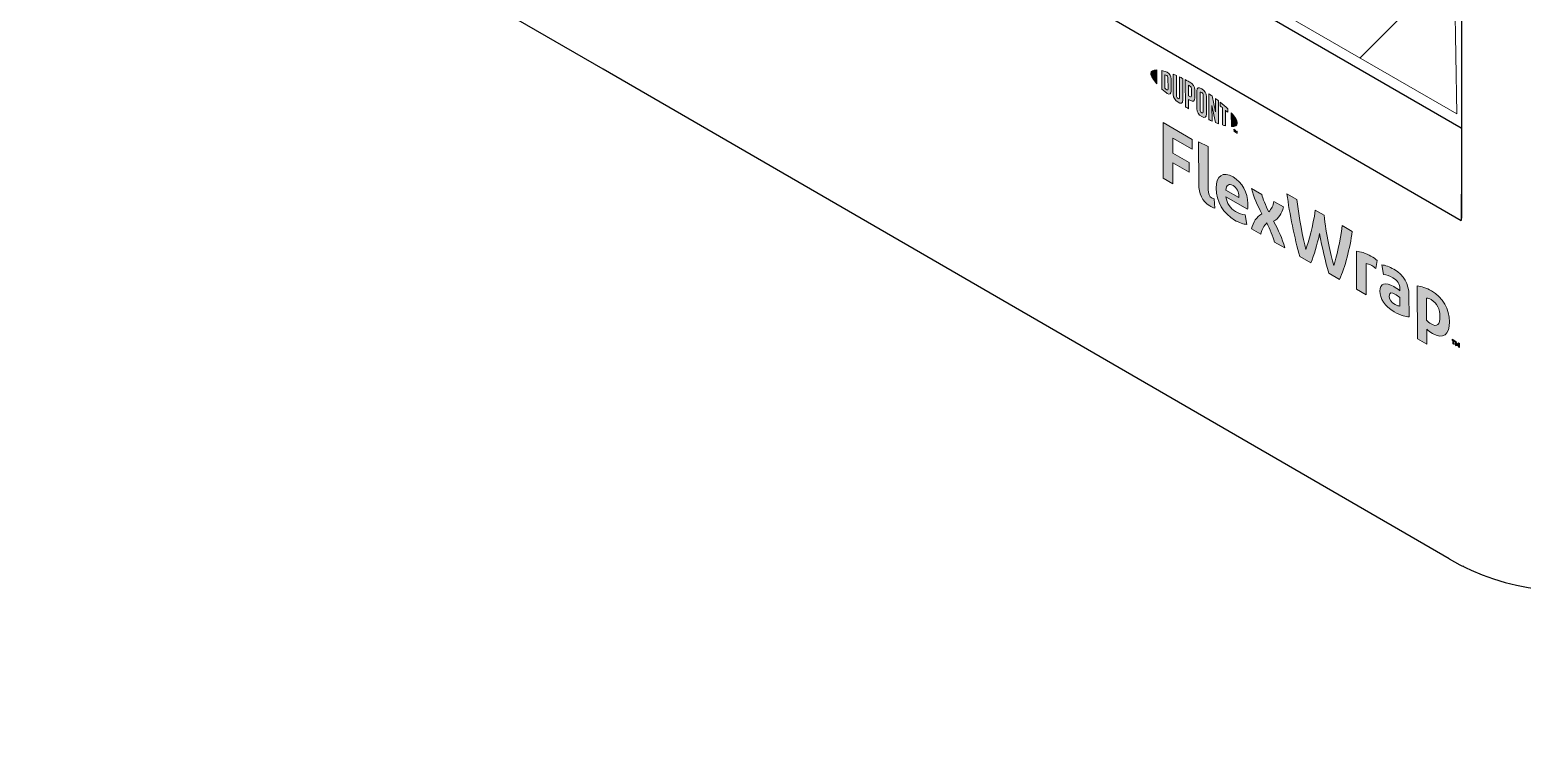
# Model space of a CAD drawing. Extents: x -1328 to 5679, y -4611 to 1603.
# Drawn here: x -146.6 to -35.1, y -2728.1 to -2675.6 of the extents above; entities that cross this region are included whole.
import ezdxf

# ---------------------------------------------------------------- set-up
doc = ezdxf.new("R2010")
doc.units = 0
doc.header["$MEASUREMENT"] = 0
for name, color, linetype, lineweight in [('G-ANNO-TTLB', 7, 'Continuous', 0), ('Layer 12', 7, 'Continuous', 0), ('TYVEK', 7, 'Continuous', 0)]:
    doc.layers.add(name, color=color, linetype=linetype, lineweight=lineweight)

# ---------------------------------------------------------------- blocks, each defined once
blk = doc.blocks.new('Block_133')
at = {"layer": 'TYVEK', "true_color": 0x003b71, "transparency": 33554687}
h = blk.add_hatch(color=156, dxfattribs=at)
h.dxf.hatch_style = 2
edge = h.paths.add_edge_path()
edge.add_spline(control_points=[(-61.94, -2686.64), (-61.94, -2686.64), (-61.95, -2682.5), (-61.95, -2682.5), (-61.95, -2682.5), (-59.77, -2683.76), (-59.77, -2683.76), (-59.77, -2683.76), (-59.77, -2684.48), (-59.77, -2684.48), (-59.77, -2684.48), (-61.22, -2683.65), (-61.22, -2683.65), (-61.22, -2683.65), (-61.21, -2684.77), (-61.21, -2684.77), (-61.21, -2684.77), (-59.99, -2685.47), (-59.99, -2685.47), (-59.99, -2685.47), (-59.99, -2686.19), (-59.99, -2686.19), (-59.99, -2686.19), (-61.21, -2685.49), (-61.21, -2685.49), (-61.21, -2685.49), (-61.21, -2687.06), (-61.21, -2687.06), (-61.21, -2687.06), (-61.94, -2686.64), (-61.94, -2686.64)], knot_values=[0, 0, 0, 0, 1, 1, 1, 2, 2, 2, 3, 3, 3, 4, 4, 4, 5, 5, 5, 6, 6, 6, 7, 7, 7, 8, 8, 8, 9, 9, 9, 10, 10, 10, 10], degree=3, periodic=0)
h = blk.add_hatch(color=156, dxfattribs=at)
h.dxf.hatch_style = 2
edge = h.paths.add_edge_path()
edge.add_spline(control_points=[(-58.57, -2687.49), (-58.57, -2687.81), (-58.5, -2688.02), (-58.29, -2688.14), (-58.24, -2688.17), (-58.19, -2688.19), (-58.14, -2688.2), (-58.14, -2688.2), (-58.09, -2688.88), (-58.09, -2688.88), (-58.19, -2688.85), (-58.35, -2688.78), (-58.45, -2688.72), (-59.04, -2688.38), (-59.28, -2687.8), (-59.28, -2687.09), (-59.28, -2687.09), (-59.29, -2683.93), (-59.29, -2683.93), (-59.29, -2683.93), (-58.58, -2684.29), (-58.58, -2684.29), (-58.58, -2684.29), (-58.57, -2687.49), (-58.57, -2687.49)], knot_values=[0, 0, 0, 0, 1, 1, 1, 2, 2, 2, 3, 3, 3, 4, 4, 4, 5, 5, 5, 6, 6, 6, 7, 7, 7, 8, 8, 8, 8], degree=3, periodic=0)
h = blk.add_hatch(color=156, dxfattribs=at)
h.dxf.hatch_style = 2
edge = h.paths.add_edge_path()
edge.add_spline(control_points=[(-57.26, -2687.54), (-57.26, -2687.54), (-56.28, -2688.1), (-56.28, -2688.1), (-56.28, -2688.1), (-56.28, -2688.03), (-56.28, -2688.03), (-56.28, -2687.69), (-56.44, -2687.36), (-56.72, -2687.2), (-57.02, -2687.03), (-57.21, -2687.16), (-57.26, -2687.54)], knot_values=[0, 0, 0, 0, 1, 1, 1, 2, 2, 2, 3, 3, 3, 4, 4, 4, 4], degree=3, periodic=0)
edge = h.paths.add_edge_path()
edge.add_spline(control_points=[(-55.7, -2690.1), (-55.93, -2690.09), (-56.26, -2689.98), (-56.6, -2689.78), (-57.42, -2689.31), (-57.99, -2688.38), (-57.99, -2687.4), (-57.99, -2686.46), (-57.48, -2686.12), (-56.72, -2686.55), (-56.05, -2686.94), (-55.61, -2687.74), (-55.61, -2688.53), (-55.61, -2688.71), (-55.62, -2688.86), (-55.63, -2688.97), (-55.63, -2688.97), (-57.25, -2688.04), (-57.25, -2688.04), (-57.18, -2688.55), (-56.94, -2688.9), (-56.53, -2689.14), (-56.28, -2689.28), (-56.03, -2689.36), (-55.81, -2689.38), (-55.81, -2689.38), (-55.7, -2690.1), (-55.7, -2690.1)], knot_values=[0, 0, 0, 0, 1, 1, 1, 2, 2, 2, 3, 3, 3, 4, 4, 4, 5, 5, 5, 6, 6, 6, 7, 7, 7, 8, 8, 8, 9, 9, 9, 9], degree=3, periodic=0)
h = blk.add_hatch(color=156, dxfattribs=at)
h.dxf.hatch_style = 2
edge = h.paths.add_edge_path()
edge.add_spline(control_points=[(-54.56, -2689.3), (-54.9, -2688.66), (-55.18, -2688.1), (-55.34, -2687.42), (-55.34, -2687.42), (-54.57, -2687.86), (-54.57, -2687.86), (-54.51, -2688.16), (-54.28, -2688.69), (-54.05, -2689.16), (-53.86, -2688.94), (-53.7, -2688.69), (-53.67, -2688.38), (-53.67, -2688.38), (-52.95, -2688.79), (-52.95, -2688.79), (-53.08, -2689.33), (-53.3, -2689.63), (-53.69, -2689.87), (-53.32, -2690.56), (-53.06, -2691.11), (-52.85, -2691.86), (-52.85, -2691.86), (-53.62, -2691.42), (-53.62, -2691.42), (-53.73, -2691.03), (-53.98, -2690.44), (-54.2, -2689.99), (-54.39, -2690.2), (-54.58, -2690.45), (-54.65, -2690.83), (-54.65, -2690.83), (-55.34, -2690.44), (-55.34, -2690.44), (-55.21, -2689.9), (-54.97, -2689.56), (-54.56, -2689.3)], knot_values=[0, 0, 0, 0, 1, 1, 1, 2, 2, 2, 3, 3, 3, 4, 4, 4, 5, 5, 5, 6, 6, 6, 7, 7, 7, 8, 8, 8, 9, 9, 9, 10, 10, 10, 11, 11, 11, 12, 12, 12, 12], degree=3, periodic=0)
h = blk.add_hatch(color=156, dxfattribs=at)
h.dxf.hatch_style = 2
edge = h.paths.add_edge_path()
edge.add_spline(control_points=[(-48.56, -2690.19), (-48.56, -2690.19), (-47.81, -2690.62), (-47.81, -2690.62), (-48, -2691.89), (-48.34, -2693.32), (-48.77, -2694.21), (-48.77, -2694.21), (-49.57, -2693.74), (-49.57, -2693.74), (-49.83, -2692.86), (-50.06, -2691.86), (-50.25, -2690.78), (-50.44, -2691.64), (-50.66, -2692.38), (-50.91, -2692.98), (-50.91, -2692.98), (-51.72, -2692.51), (-51.72, -2692.51), (-52.13, -2691.14), (-52.5, -2689.31), (-52.69, -2687.82), (-52.69, -2687.82), (-51.95, -2688.25), (-51.95, -2688.25), (-51.79, -2689.59), (-51.5, -2691.15), (-51.28, -2691.97), (-51.07, -2691.4), (-50.73, -2690.24), (-50.58, -2689.03), (-50.58, -2689.03), (-49.92, -2689.41), (-49.92, -2689.41), (-49.77, -2690.79), (-49.43, -2692.34), (-49.2, -2693.16), (-49, -2692.59), (-48.71, -2691.35), (-48.56, -2690.19)], knot_values=[0, 0, 0, 0, 1, 1, 1, 2, 2, 2, 3, 3, 3, 4, 4, 4, 5, 5, 5, 6, 6, 6, 7, 7, 7, 8, 8, 8, 9, 9, 9, 10, 10, 10, 11, 11, 11, 12, 12, 12, 13, 13, 13, 13], degree=3, periodic=0)
h = blk.add_hatch(color=156, dxfattribs=at)
h.dxf.hatch_style = 2
edge = h.paths.add_edge_path()
edge.add_spline(control_points=[(-46.42, -2692.47), (-46.23, -2692.57), (-46.06, -2692.7), (-45.95, -2692.79), (-45.95, -2692.79), (-46.06, -2693.4), (-46.06, -2693.4), (-46.14, -2693.31), (-46.25, -2693.24), (-46.36, -2693.17), (-46.55, -2693.07), (-46.68, -2693.03), (-46.78, -2693.03), (-46.78, -2693.03), (-46.78, -2695.35), (-46.78, -2695.35), (-46.78, -2695.35), (-47.49, -2694.94), (-47.49, -2694.94), (-47.49, -2694.94), (-47.49, -2692.11), (-47.49, -2692.11), (-47.22, -2692.11), (-46.79, -2692.26), (-46.42, -2692.47)], knot_values=[0, 0, 0, 0, 1, 1, 1, 2, 2, 2, 3, 3, 3, 4, 4, 4, 5, 5, 5, 6, 6, 6, 7, 7, 7, 8, 8, 8, 8], degree=3, periodic=0)
h = blk.add_hatch(color=156, dxfattribs=at)
h.dxf.hatch_style = 2
edge = h.paths.add_edge_path()
edge.add_spline(control_points=[(-44.26, -2696.2), (-44.26, -2696.2), (-44.26, -2695.57), (-44.26, -2695.57), (-44.38, -2695.47), (-44.5, -2695.38), (-44.63, -2695.31), (-44.86, -2695.17), (-45.05, -2695.17), (-45.05, -2695.45), (-45.05, -2695.7), (-44.89, -2695.92), (-44.62, -2696.08), (-44.47, -2696.16), (-44.34, -2696.2), (-44.26, -2696.2)], knot_values=[0, 0, 0, 0, 1, 1, 1, 2, 2, 2, 3, 3, 3, 4, 4, 4, 5, 5, 5, 5], degree=3, periodic=0)
edge = h.paths.add_edge_path()
edge.add_spline(control_points=[(-44.69, -2696.62), (-45.39, -2696.22), (-45.75, -2695.62), (-45.75, -2695.08), (-45.75, -2694.5), (-45.34, -2694.39), (-44.72, -2694.74), (-44.58, -2694.82), (-44.39, -2694.95), (-44.26, -2695.05), (-44.26, -2695.05), (-44.26, -2694.91), (-44.26, -2694.91), (-44.26, -2694.55), (-44.44, -2694.27), (-44.79, -2694.08), (-45.01, -2693.95), (-45.26, -2693.85), (-45.47, -2693.83), (-45.47, -2693.83), (-45.6, -2693.12), (-45.6, -2693.12), (-45.37, -2693.14), (-45.02, -2693.27), (-44.71, -2693.45), (-43.95, -2693.88), (-43.58, -2694.56), (-43.58, -2695.36), (-43.58, -2695.36), (-43.57, -2697), (-43.57, -2697), (-43.78, -2697), (-44.18, -2696.91), (-44.69, -2696.62)], knot_values=[0, 0, 0, 0, 1, 1, 1, 2, 2, 2, 3, 3, 3, 4, 4, 4, 5, 5, 5, 6, 6, 6, 7, 7, 7, 8, 8, 8, 9, 9, 9, 10, 10, 10, 11, 11, 11, 11], degree=3, periodic=0)
h = blk.add_hatch(color=156, dxfattribs=at)
h.dxf.hatch_style = 2
edge = h.paths.add_edge_path()
edge.add_spline(control_points=[(-41.93, -2697.53), (-41.47, -2697.79), (-41.27, -2697.59), (-41.27, -2696.98), (-41.27, -2696.45), (-41.46, -2695.98), (-41.93, -2695.72), (-42.06, -2695.64), (-42.15, -2695.62), (-42.26, -2695.6), (-42.26, -2695.6), (-42.26, -2697.26), (-42.26, -2697.26), (-42.16, -2697.36), (-42.08, -2697.45), (-41.93, -2697.53)], knot_values=[0, 0, 0, 0, 1, 1, 1, 2, 2, 2, 3, 3, 3, 4, 4, 4, 5, 5, 5, 5], degree=3, periodic=0)
edge = h.paths.add_edge_path()
edge.add_spline(control_points=[(-41.82, -2698.25), (-42, -2698.15), (-42.12, -2698.06), (-42.25, -2697.93), (-42.25, -2697.93), (-42.25, -2699.05), (-42.25, -2699.05), (-42.25, -2699.05), (-42.95, -2698.65), (-42.95, -2698.65), (-42.95, -2698.65), (-42.96, -2694.7), (-42.96, -2694.7), (-42.67, -2694.72), (-42.26, -2694.85), (-41.9, -2695.06), (-41.06, -2695.55), (-40.55, -2696.43), (-40.55, -2697.37), (-40.55, -2698.34), (-41.02, -2698.71), (-41.82, -2698.25)], knot_values=[0, 0, 0, 0, 1, 1, 1, 2, 2, 2, 3, 3, 3, 4, 4, 4, 5, 5, 5, 6, 6, 6, 7, 7, 7, 7], degree=3, periodic=0)
h = blk.add_hatch(color=156, dxfattribs=at)
h.dxf.hatch_style = 2
edge = h.paths.add_edge_path()
edge.add_spline(control_points=[(-40.04, -2698.86), (-40.01, -2698.95), (-39.99, -2699.01), (-39.96, -2699.08), (-39.93, -2699.05), (-39.91, -2699.01), (-39.88, -2698.95), (-39.88, -2698.95), (-39.81, -2698.99), (-39.81, -2698.99), (-39.81, -2698.99), (-39.81, -2699.3), (-39.81, -2699.3), (-39.81, -2699.3), (-39.87, -2699.26), (-39.87, -2699.26), (-39.87, -2699.26), (-39.87, -2699.12), (-39.87, -2699.12), (-39.87, -2699.12), (-39.87, -2699.07), (-39.87, -2699.07), (-39.89, -2699.11), (-39.91, -2699.14), (-39.94, -2699.17), (-39.94, -2699.17), (-39.98, -2699.14), (-39.98, -2699.14), (-40.01, -2699.09), (-40.03, -2699.03), (-40.05, -2698.97), (-40.05, -2698.97), (-40.05, -2699.02), (-40.05, -2699.02), (-40.05, -2699.02), (-40.05, -2699.16), (-40.05, -2699.16), (-40.05, -2699.16), (-40.11, -2699.12), (-40.11, -2699.12), (-40.11, -2699.12), (-40.11, -2698.82), (-40.11, -2698.82), (-40.11, -2698.82), (-40.04, -2698.86), (-40.04, -2698.86)], knot_values=[0, 0, 0, 0, 1, 1, 1, 2, 2, 2, 3, 3, 3, 4, 4, 4, 5, 5, 5, 6, 6, 6, 7, 7, 7, 8, 8, 8, 9, 9, 9, 10, 10, 10, 11, 11, 11, 12, 12, 12, 13, 13, 13, 14, 14, 14, 15, 15, 15, 15], degree=3, periodic=0)
edge = h.paths.add_edge_path()
edge.add_spline(control_points=[(-40.29, -2698.79), (-40.29, -2698.79), (-40.36, -2698.74), (-40.36, -2698.74), (-40.36, -2698.74), (-40.36, -2698.68), (-40.36, -2698.68), (-40.36, -2698.68), (-40.14, -2698.8), (-40.14, -2698.8), (-40.14, -2698.8), (-40.14, -2698.87), (-40.14, -2698.87), (-40.14, -2698.87), (-40.22, -2698.83), (-40.22, -2698.83), (-40.22, -2698.83), (-40.21, -2699.06), (-40.21, -2699.06), (-40.21, -2699.06), (-40.29, -2699.02), (-40.29, -2699.02), (-40.29, -2699.02), (-40.29, -2698.79), (-40.29, -2698.79)], knot_values=[0, 0, 0, 0, 1, 1, 1, 2, 2, 2, 3, 3, 3, 4, 4, 4, 5, 5, 5, 6, 6, 6, 7, 7, 7, 8, 8, 8, 8], degree=3, periodic=0)
at = {"layer": 'TYVEK'}
for points, knots in [([(-61.94, -2686.64), (-61.94, -2686.64), (-61.95, -2682.5), (-61.95, -2682.5), (-61.95, -2682.5), (-59.77, -2683.76), (-59.77, -2683.76), (-59.77, -2683.76), (-59.77, -2684.48), (-59.77, -2684.48), (-59.77, -2684.48), (-61.22, -2683.65), (-61.22, -2683.65), (-61.22, -2683.65), (-61.21, -2684.77), (-61.21, -2684.77), (-61.21, -2684.77), (-59.99, -2685.47), (-59.99, -2685.47), (-59.99, -2685.47), (-59.99, -2686.19), (-59.99, -2686.19), (-59.99, -2686.19), (-61.21, -2685.49), (-61.21, -2685.49), (-61.21, -2685.49), (-61.21, -2687.06), (-61.21, -2687.06), (-61.21, -2687.06), (-61.94, -2686.64), (-61.94, -2686.64)], [0, 0, 0, 0, 1, 1, 1, 2, 2, 2, 3, 3, 3, 4, 4, 4, 5, 5, 5, 6, 6, 6, 7, 7, 7, 8, 8, 8, 9, 9, 9, 10, 10, 10, 10]), ([(-58.57, -2687.49), (-58.57, -2687.81), (-58.5, -2688.02), (-58.29, -2688.14), (-58.24, -2688.17), (-58.19, -2688.19), (-58.14, -2688.2), (-58.14, -2688.2), (-58.09, -2688.88), (-58.09, -2688.88), (-58.19, -2688.85), (-58.35, -2688.78), (-58.45, -2688.72), (-59.04, -2688.38), (-59.28, -2687.8), (-59.28, -2687.09), (-59.28, -2687.09), (-59.29, -2683.93), (-59.29, -2683.93), (-59.29, -2683.93), (-58.58, -2684.29), (-58.58, -2684.29), (-58.58, -2684.29), (-58.57, -2687.49), (-58.57, -2687.49)], [0, 0, 0, 0, 1, 1, 1, 2, 2, 2, 3, 3, 3, 4, 4, 4, 5, 5, 5, 6, 6, 6, 7, 7, 7, 8, 8, 8, 8]), ([(-55.7, -2690.1), (-55.93, -2690.09), (-56.26, -2689.98), (-56.6, -2689.78), (-57.42, -2689.31), (-57.99, -2688.38), (-57.99, -2687.4), (-57.99, -2686.46), (-57.48, -2686.12), (-56.72, -2686.55), (-56.05, -2686.94), (-55.61, -2687.74), (-55.61, -2688.53), (-55.61, -2688.71), (-55.62, -2688.86), (-55.63, -2688.97), (-55.63, -2688.97), (-57.25, -2688.04), (-57.25, -2688.04), (-57.18, -2688.55), (-56.94, -2688.9), (-56.53, -2689.14), (-56.28, -2689.28), (-56.03, -2689.36), (-55.81, -2689.38), (-55.81, -2689.38), (-55.7, -2690.1), (-55.7, -2690.1)], [0, 0, 0, 0, 1, 1, 1, 2, 2, 2, 3, 3, 3, 4, 4, 4, 5, 5, 5, 6, 6, 6, 7, 7, 7, 8, 8, 8, 9, 9, 9, 9]), ([(-57.26, -2687.54), (-57.26, -2687.54), (-56.28, -2688.1), (-56.28, -2688.1), (-56.28, -2688.1), (-56.28, -2688.03), (-56.28, -2688.03), (-56.28, -2687.69), (-56.44, -2687.36), (-56.72, -2687.2), (-57.02, -2687.03), (-57.21, -2687.16), (-57.26, -2687.54)], [0, 0, 0, 0, 1, 1, 1, 2, 2, 2, 3, 3, 3, 4, 4, 4, 4]), ([(-54.56, -2689.3), (-54.9, -2688.66), (-55.18, -2688.1), (-55.34, -2687.42), (-55.34, -2687.42), (-54.57, -2687.86), (-54.57, -2687.86), (-54.51, -2688.16), (-54.28, -2688.69), (-54.05, -2689.16), (-53.86, -2688.94), (-53.7, -2688.69), (-53.67, -2688.38), (-53.67, -2688.38), (-52.95, -2688.79), (-52.95, -2688.79), (-53.08, -2689.33), (-53.3, -2689.63), (-53.69, -2689.87), (-53.32, -2690.56), (-53.06, -2691.11), (-52.85, -2691.86), (-52.85, -2691.86), (-53.62, -2691.42), (-53.62, -2691.42), (-53.73, -2691.03), (-53.98, -2690.44), (-54.2, -2689.99), (-54.39, -2690.2), (-54.58, -2690.45), (-54.65, -2690.83), (-54.65, -2690.83), (-55.34, -2690.44), (-55.34, -2690.44), (-55.21, -2689.9), (-54.97, -2689.56), (-54.56, -2689.3)], [0, 0, 0, 0, 1, 1, 1, 2, 2, 2, 3, 3, 3, 4, 4, 4, 5, 5, 5, 6, 6, 6, 7, 7, 7, 8, 8, 8, 9, 9, 9, 10, 10, 10, 11, 11, 11, 12, 12, 12, 12]), ([(-48.56, -2690.19), (-48.56, -2690.19), (-47.81, -2690.62), (-47.81, -2690.62), (-48, -2691.89), (-48.34, -2693.32), (-48.77, -2694.21), (-48.77, -2694.21), (-49.57, -2693.74), (-49.57, -2693.74), (-49.83, -2692.86), (-50.06, -2691.86), (-50.25, -2690.78), (-50.44, -2691.64), (-50.66, -2692.38), (-50.91, -2692.98), (-50.91, -2692.98), (-51.72, -2692.51), (-51.72, -2692.51), (-52.13, -2691.14), (-52.5, -2689.31), (-52.69, -2687.82), (-52.69, -2687.82), (-51.95, -2688.25), (-51.95, -2688.25), (-51.79, -2689.59), (-51.5, -2691.15), (-51.28, -2691.97), (-51.07, -2691.4), (-50.73, -2690.24), (-50.58, -2689.03), (-50.58, -2689.03), (-49.92, -2689.41), (-49.92, -2689.41), (-49.77, -2690.79), (-49.43, -2692.34), (-49.2, -2693.16), (-49, -2692.59), (-48.71, -2691.35), (-48.56, -2690.19)], [0, 0, 0, 0, 1, 1, 1, 2, 2, 2, 3, 3, 3, 4, 4, 4, 5, 5, 5, 6, 6, 6, 7, 7, 7, 8, 8, 8, 9, 9, 9, 10, 10, 10, 11, 11, 11, 12, 12, 12, 13, 13, 13, 13]), ([(-46.42, -2692.47), (-46.23, -2692.57), (-46.06, -2692.7), (-45.95, -2692.79), (-45.95, -2692.79), (-46.06, -2693.4), (-46.06, -2693.4), (-46.14, -2693.31), (-46.25, -2693.24), (-46.36, -2693.17), (-46.55, -2693.07), (-46.68, -2693.03), (-46.78, -2693.03), (-46.78, -2693.03), (-46.78, -2695.35), (-46.78, -2695.35), (-46.78, -2695.35), (-47.49, -2694.94), (-47.49, -2694.94), (-47.49, -2694.94), (-47.49, -2692.11), (-47.49, -2692.11), (-47.22, -2692.11), (-46.79, -2692.26), (-46.42, -2692.47)], [0, 0, 0, 0, 1, 1, 1, 2, 2, 2, 3, 3, 3, 4, 4, 4, 5, 5, 5, 6, 6, 6, 7, 7, 7, 8, 8, 8, 8]), ([(-44.69, -2696.62), (-45.39, -2696.22), (-45.75, -2695.62), (-45.75, -2695.08), (-45.75, -2694.5), (-45.34, -2694.39), (-44.72, -2694.74), (-44.58, -2694.82), (-44.39, -2694.95), (-44.26, -2695.05), (-44.26, -2695.05), (-44.26, -2694.91), (-44.26, -2694.91), (-44.26, -2694.55), (-44.44, -2694.27), (-44.79, -2694.08), (-45.01, -2693.95), (-45.26, -2693.85), (-45.47, -2693.83), (-45.47, -2693.83), (-45.6, -2693.12), (-45.6, -2693.12), (-45.37, -2693.14), (-45.02, -2693.27), (-44.71, -2693.45), (-43.95, -2693.88), (-43.58, -2694.56), (-43.58, -2695.36), (-43.58, -2695.36), (-43.57, -2697), (-43.57, -2697), (-43.78, -2697), (-44.18, -2696.91), (-44.69, -2696.62)], [0, 0, 0, 0, 1, 1, 1, 2, 2, 2, 3, 3, 3, 4, 4, 4, 5, 5, 5, 6, 6, 6, 7, 7, 7, 8, 8, 8, 9, 9, 9, 10, 10, 10, 11, 11, 11, 11]), ([(-44.26, -2696.2), (-44.26, -2696.2), (-44.26, -2695.57), (-44.26, -2695.57), (-44.38, -2695.47), (-44.5, -2695.38), (-44.63, -2695.31), (-44.86, -2695.17), (-45.05, -2695.17), (-45.05, -2695.45), (-45.05, -2695.7), (-44.89, -2695.92), (-44.62, -2696.08), (-44.47, -2696.16), (-44.34, -2696.2), (-44.26, -2696.2)], [0, 0, 0, 0, 1, 1, 1, 2, 2, 2, 3, 3, 3, 4, 4, 4, 5, 5, 5, 5]), ([(-41.82, -2698.25), (-42, -2698.15), (-42.12, -2698.06), (-42.25, -2697.93), (-42.25, -2697.93), (-42.25, -2699.05), (-42.25, -2699.05), (-42.25, -2699.05), (-42.95, -2698.65), (-42.95, -2698.65), (-42.95, -2698.65), (-42.96, -2694.7), (-42.96, -2694.7), (-42.67, -2694.72), (-42.26, -2694.85), (-41.9, -2695.06), (-41.06, -2695.55), (-40.55, -2696.43), (-40.55, -2697.37), (-40.55, -2698.34), (-41.02, -2698.71), (-41.82, -2698.25)], [0, 0, 0, 0, 1, 1, 1, 2, 2, 2, 3, 3, 3, 4, 4, 4, 5, 5, 5, 6, 6, 6, 7, 7, 7, 7]), ([(-41.93, -2697.53), (-41.47, -2697.79), (-41.27, -2697.59), (-41.27, -2696.98), (-41.27, -2696.45), (-41.46, -2695.98), (-41.93, -2695.72), (-42.06, -2695.64), (-42.15, -2695.62), (-42.26, -2695.6), (-42.26, -2695.6), (-42.26, -2697.26), (-42.26, -2697.26), (-42.16, -2697.36), (-42.08, -2697.45), (-41.93, -2697.53)], [0, 0, 0, 0, 1, 1, 1, 2, 2, 2, 3, 3, 3, 4, 4, 4, 5, 5, 5, 5]), ([(-40.29, -2698.79), (-40.29, -2698.79), (-40.36, -2698.74), (-40.36, -2698.74), (-40.36, -2698.74), (-40.36, -2698.68), (-40.36, -2698.68), (-40.36, -2698.68), (-40.14, -2698.8), (-40.14, -2698.8), (-40.14, -2698.8), (-40.14, -2698.87), (-40.14, -2698.87), (-40.14, -2698.87), (-40.22, -2698.83), (-40.22, -2698.83), (-40.22, -2698.83), (-40.21, -2699.06), (-40.21, -2699.06), (-40.21, -2699.06), (-40.29, -2699.02), (-40.29, -2699.02), (-40.29, -2699.02), (-40.29, -2698.79), (-40.29, -2698.79)], [0, 0, 0, 0, 1, 1, 1, 2, 2, 2, 3, 3, 3, 4, 4, 4, 5, 5, 5, 6, 6, 6, 7, 7, 7, 8, 8, 8, 8]), ([(-40.04, -2698.86), (-40.01, -2698.95), (-39.99, -2699.01), (-39.96, -2699.08), (-39.93, -2699.05), (-39.91, -2699.01), (-39.88, -2698.95), (-39.88, -2698.95), (-39.81, -2698.99), (-39.81, -2698.99), (-39.81, -2698.99), (-39.81, -2699.3), (-39.81, -2699.3), (-39.81, -2699.3), (-39.87, -2699.26), (-39.87, -2699.26), (-39.87, -2699.26), (-39.87, -2699.12), (-39.87, -2699.12), (-39.87, -2699.12), (-39.87, -2699.07), (-39.87, -2699.07), (-39.89, -2699.11), (-39.91, -2699.14), (-39.94, -2699.17), (-39.94, -2699.17), (-39.98, -2699.14), (-39.98, -2699.14), (-40.01, -2699.09), (-40.03, -2699.03), (-40.05, -2698.97), (-40.05, -2698.97), (-40.05, -2699.02), (-40.05, -2699.02), (-40.05, -2699.02), (-40.05, -2699.16), (-40.05, -2699.16), (-40.05, -2699.16), (-40.11, -2699.12), (-40.11, -2699.12), (-40.11, -2699.12), (-40.11, -2698.82), (-40.11, -2698.82), (-40.11, -2698.82), (-40.04, -2698.86), (-40.04, -2698.86)], [0, 0, 0, 0, 1, 1, 1, 2, 2, 2, 3, 3, 3, 4, 4, 4, 5, 5, 5, 6, 6, 6, 7, 7, 7, 8, 8, 8, 9, 9, 9, 10, 10, 10, 11, 11, 11, 12, 12, 12, 13, 13, 13, 14, 14, 14, 15, 15, 15, 15])]:
    blk.add_open_spline(points, degree=3, knots=knots, dxfattribs=at)
blk = doc.blocks.new('Block_134')
at = {"layer": 'TYVEK', "true_color": 0x003b71, "transparency": 33554687}
h = blk.add_hatch(color=156, dxfattribs=at)
h.dxf.hatch_style = 2
edge = h.paths.add_edge_path()
edge.add_spline(control_points=[(-62.86, -2678.82), (-62.85, -2679.01), (-62.69, -2679.29), (-62.41, -2679.6), (-62.41, -2679.6), (-62.42, -2678.56), (-62.42, -2678.56), (-62.7, -2678.55), (-62.86, -2678.64), (-62.86, -2678.82)], knot_values=[0, 0, 0, 0, 1, 1, 1, 2, 2, 2, 3, 3, 3, 3], degree=3, periodic=0)
h = blk.add_hatch(color=156, dxfattribs=at)
h.dxf.hatch_style = 2
edge = h.paths.add_edge_path()
edge.add_spline(control_points=[(-61.57, -2679.98), (-61.57, -2680.06), (-61.62, -2680.07), (-61.67, -2680.04), (-61.7, -2680.02), (-61.76, -2679.97), (-61.81, -2679.92), (-61.81, -2679.92), (-61.81, -2678.93), (-61.81, -2678.93), (-61.77, -2678.94), (-61.71, -2678.96), (-61.67, -2678.98), (-61.62, -2679.01), (-61.58, -2679.06), (-61.58, -2679.14), (-61.58, -2679.14), (-61.57, -2679.98), (-61.57, -2679.98)], knot_values=[0, 0, 0, 0, 1, 1, 1, 2, 2, 2, 3, 3, 3, 4, 4, 4, 5, 5, 5, 6, 6, 6, 6], degree=3, periodic=0)
edge = h.paths.add_edge_path()
edge.add_spline(control_points=[(-61.64, -2678.74), (-61.71, -2678.7), (-61.83, -2678.66), (-62.03, -2678.61), (-62.03, -2678.61), (-62.03, -2679.99), (-62.03, -2679.99), (-61.85, -2680.16), (-61.71, -2680.27), (-61.63, -2680.32), (-61.45, -2680.42), (-61.35, -2680.35), (-61.35, -2680.15), (-61.35, -2680.15), (-61.35, -2679.23), (-61.35, -2679.23), (-61.35, -2679.03), (-61.46, -2678.84), (-61.64, -2678.74)], knot_values=[0, 0, 0, 0, 1, 1, 1, 2, 2, 2, 3, 3, 3, 4, 4, 4, 5, 5, 5, 6, 6, 6, 6], degree=3, periodic=0)
h = blk.add_hatch(color=156, dxfattribs=at)
h.dxf.hatch_style = 2
edge = h.paths.add_edge_path()
edge.add_spline(control_points=[(-60.72, -2680.63), (-60.72, -2680.71), (-60.75, -2680.75), (-60.83, -2680.69), (-60.92, -2680.63), (-60.94, -2680.57), (-60.94, -2680.48), (-60.94, -2680.48), (-60.94, -2678.98), (-60.94, -2678.98), (-61, -2678.95), (-61.13, -2678.9), (-61.18, -2678.88), (-61.18, -2678.88), (-61.18, -2680.4), (-61.18, -2680.4), (-61.18, -2680.64), (-61.07, -2680.79), (-60.83, -2680.96), (-60.61, -2681.12), (-60.48, -2681.07), (-60.48, -2680.8), (-60.48, -2680.8), (-60.48, -2679.2), (-60.48, -2679.2), (-60.53, -2679.17), (-60.68, -2679.1), (-60.73, -2679.08), (-60.73, -2679.08), (-60.72, -2680.63), (-60.72, -2680.63)], knot_values=[0, 0, 0, 0, 1, 1, 1, 2, 2, 2, 3, 3, 3, 4, 4, 4, 5, 5, 5, 6, 6, 6, 7, 7, 7, 8, 8, 8, 9, 9, 9, 10, 10, 10, 10], degree=3, periodic=0)
h = blk.add_hatch(color=156, dxfattribs=at)
h.dxf.hatch_style = 2
edge = h.paths.add_edge_path()
edge.add_spline(control_points=[(-59.83, -2680.49), (-59.83, -2680.58), (-59.85, -2680.61), (-59.95, -2680.55), (-59.95, -2680.55), (-60.04, -2680.5), (-60.04, -2680.5), (-60.04, -2680.5), (-60.04, -2679.7), (-60.04, -2679.7), (-60, -2679.72), (-59.98, -2679.73), (-59.96, -2679.75), (-59.85, -2679.81), (-59.83, -2679.87), (-59.83, -2679.96), (-59.83, -2679.96), (-59.83, -2680.49), (-59.83, -2680.49)], knot_values=[0, 0, 0, 0, 1, 1, 1, 2, 2, 2, 3, 3, 3, 4, 4, 4, 5, 5, 5, 6, 6, 6, 6], degree=3, periodic=0)
edge = h.paths.add_edge_path()
edge.add_spline(control_points=[(-59.95, -2679.47), (-59.99, -2679.45), (-60.15, -2679.37), (-60.29, -2679.29), (-60.29, -2679.29), (-60.28, -2681.31), (-60.28, -2681.31), (-60.24, -2681.34), (-60.11, -2681.42), (-60.04, -2681.46), (-60.04, -2681.46), (-60.04, -2680.78), (-60.04, -2680.78), (-60.04, -2680.78), (-59.94, -2680.83), (-59.94, -2680.83), (-59.69, -2680.98), (-59.58, -2680.91), (-59.58, -2680.65), (-59.58, -2680.65), (-59.58, -2680.06), (-59.58, -2680.06), (-59.58, -2679.81), (-59.7, -2679.61), (-59.95, -2679.47)], knot_values=[0, 0, 0, 0, 1, 1, 1, 2, 2, 2, 3, 3, 3, 4, 4, 4, 5, 5, 5, 6, 6, 6, 7, 7, 7, 8, 8, 8, 8], degree=3, periodic=0)
h = blk.add_hatch(color=156, dxfattribs=at)
h.dxf.hatch_style = 2
edge = h.paths.add_edge_path()
edge.add_spline(control_points=[(-58.95, -2681.7), (-58.95, -2681.78), (-58.97, -2681.81), (-59.06, -2681.76), (-59.15, -2681.71), (-59.17, -2681.65), (-59.17, -2681.57), (-59.17, -2681.57), (-59.18, -2680.31), (-59.18, -2680.31), (-59.18, -2680.23), (-59.15, -2680.2), (-59.06, -2680.25), (-58.98, -2680.3), (-58.95, -2680.36), (-58.95, -2680.44), (-58.95, -2680.44), (-58.95, -2681.7), (-58.95, -2681.7)], knot_values=[0, 0, 0, 0, 1, 1, 1, 2, 2, 2, 3, 3, 3, 4, 4, 4, 5, 5, 5, 6, 6, 6, 6], degree=3, periodic=0)
edge = h.paths.add_edge_path()
edge.add_spline(control_points=[(-59.06, -2679.97), (-59.29, -2679.83), (-59.43, -2679.86), (-59.43, -2680.13), (-59.43, -2680.13), (-59.42, -2681.45), (-59.42, -2681.45), (-59.42, -2681.73), (-59.3, -2681.92), (-59.06, -2682.04), (-58.82, -2682.17), (-58.7, -2682.13), (-58.7, -2681.84), (-58.7, -2681.84), (-58.7, -2680.58), (-58.7, -2680.58), (-58.7, -2680.29), (-58.82, -2680.13), (-59.06, -2679.97)], knot_values=[0, 0, 0, 0, 1, 1, 1, 2, 2, 2, 3, 3, 3, 4, 4, 4, 5, 5, 5, 6, 6, 6, 6], degree=3, periodic=0)
h = blk.add_hatch(color=156, dxfattribs=at)
h.dxf.hatch_style = 2
edge = h.paths.add_edge_path()
edge.add_spline(control_points=[(-58.02, -2681.69), (-58.02, -2681.69), (-58.29, -2680.51), (-58.29, -2680.51), (-58.37, -2680.46), (-58.46, -2680.39), (-58.53, -2680.35), (-58.53, -2680.35), (-58.52, -2682.28), (-58.52, -2682.28), (-58.47, -2682.3), (-58.35, -2682.36), (-58.29, -2682.39), (-58.29, -2682.39), (-58.31, -2681.23), (-58.31, -2681.23), (-58.31, -2681.23), (-58.02, -2682.5), (-58.02, -2682.5), (-57.96, -2682.52), (-57.87, -2682.55), (-57.81, -2682.58), (-57.81, -2682.58), (-57.81, -2680.87), (-57.81, -2680.87), (-57.87, -2680.82), (-57.98, -2680.74), (-58.04, -2680.7), (-58.04, -2680.7), (-58.02, -2681.69), (-58.02, -2681.69)], knot_values=[0, 0, 0, 0, 1, 1, 1, 2, 2, 2, 3, 3, 3, 4, 4, 4, 5, 5, 5, 6, 6, 6, 7, 7, 7, 8, 8, 8, 9, 9, 9, 10, 10, 10, 10], degree=3, periodic=0)
h = blk.add_hatch(color=156, dxfattribs=at)
h.dxf.hatch_style = 2
edge = h.paths.add_edge_path()
edge.add_spline(control_points=[(-57.69, -2681.24), (-57.63, -2681.29), (-57.57, -2681.34), (-57.51, -2681.38), (-57.51, -2681.38), (-57.51, -2682.67), (-57.51, -2682.67), (-57.45, -2682.69), (-57.35, -2682.72), (-57.29, -2682.73), (-57.29, -2682.73), (-57.29, -2681.57), (-57.29, -2681.57), (-57.23, -2681.63), (-57.17, -2681.68), (-57.11, -2681.73), (-57.11, -2681.73), (-57.11, -2681.48), (-57.11, -2681.48), (-57.28, -2681.31), (-57.47, -2681.15), (-57.69, -2680.97), (-57.69, -2680.97), (-57.69, -2681.24), (-57.69, -2681.24)], knot_values=[0, 0, 0, 0, 1, 1, 1, 2, 2, 2, 3, 3, 3, 4, 4, 4, 5, 5, 5, 6, 6, 6, 7, 7, 7, 8, 8, 8, 8], degree=3, periodic=0)
h = blk.add_hatch(color=156, dxfattribs=at)
h.dxf.hatch_style = 2
edge = h.paths.add_edge_path()
edge.add_spline(control_points=[(-56.4, -2682.53), (-56.4, -2682.72), (-56.56, -2682.8), (-56.84, -2682.8), (-56.84, -2682.8), (-56.85, -2681.76), (-56.85, -2681.76), (-56.57, -2682.07), (-56.4, -2682.34), (-56.4, -2682.53)], knot_values=[0, 0, 0, 0, 1, 1, 1, 2, 2, 2, 3, 3, 3, 3], degree=3, periodic=0)
h = blk.add_hatch(color=156, dxfattribs=at)
h.dxf.hatch_style = 2
edge = h.paths.add_edge_path()
edge.add_spline(control_points=[(-56.53, -2683.08), (-56.53, -2683.08), (-56.51, -2683.09), (-56.51, -2683.09), (-56.51, -2683.09), (-56.47, -2683.19), (-56.47, -2683.19), (-56.47, -2683.19), (-56.43, -2683.14), (-56.43, -2683.14), (-56.43, -2683.14), (-56.4, -2683.15), (-56.4, -2683.15), (-56.4, -2683.15), (-56.4, -2683.3), (-56.4, -2683.3), (-56.4, -2683.3), (-56.43, -2683.29), (-56.43, -2683.29), (-56.43, -2683.29), (-56.43, -2683.18), (-56.43, -2683.18), (-56.43, -2683.18), (-56.47, -2683.23), (-56.47, -2683.23), (-56.47, -2683.23), (-56.47, -2683.23), (-56.47, -2683.23), (-56.47, -2683.23), (-56.51, -2683.14), (-56.51, -2683.14), (-56.51, -2683.14), (-56.51, -2683.24), (-56.51, -2683.24), (-56.51, -2683.24), (-56.53, -2683.23), (-56.53, -2683.23), (-56.53, -2683.23), (-56.53, -2683.08), (-56.53, -2683.08)], knot_values=[0, 0, 0, 0, 1, 1, 1, 2, 2, 2, 3, 3, 3, 4, 4, 4, 5, 5, 5, 6, 6, 6, 7, 7, 7, 8, 8, 8, 9, 9, 9, 10, 10, 10, 11, 11, 11, 12, 12, 12, 13, 13, 13, 13], degree=3, periodic=0)
edge = h.paths.add_edge_path()
edge.add_spline(control_points=[(-56.63, -2683.05), (-56.63, -2683.05), (-56.67, -2683.03), (-56.67, -2683.03), (-56.67, -2683.03), (-56.67, -2683), (-56.67, -2683), (-56.67, -2683), (-56.56, -2683.06), (-56.56, -2683.06), (-56.56, -2683.06), (-56.56, -2683.09), (-56.56, -2683.09), (-56.56, -2683.09), (-56.6, -2683.07), (-56.6, -2683.07), (-56.6, -2683.07), (-56.6, -2683.19), (-56.6, -2683.19), (-56.6, -2683.19), (-56.63, -2683.18), (-56.63, -2683.18), (-56.63, -2683.18), (-56.63, -2683.05), (-56.63, -2683.05)], knot_values=[0, 0, 0, 0, 1, 1, 1, 2, 2, 2, 3, 3, 3, 4, 4, 4, 5, 5, 5, 6, 6, 6, 7, 7, 7, 8, 8, 8, 8], degree=3, periodic=0)
at = {"layer": 'TYVEK'}
for points, knots in [([(-62.86, -2678.82), (-62.85, -2679.01), (-62.69, -2679.29), (-62.41, -2679.6), (-62.41, -2679.6), (-62.42, -2678.56), (-62.42, -2678.56), (-62.7, -2678.55), (-62.86, -2678.64), (-62.86, -2678.82)], [0, 0, 0, 0, 1, 1, 1, 2, 2, 2, 3, 3, 3, 3]), ([(-61.64, -2678.74), (-61.71, -2678.7), (-61.83, -2678.66), (-62.03, -2678.61), (-62.03, -2678.61), (-62.03, -2679.99), (-62.03, -2679.99), (-61.85, -2680.16), (-61.71, -2680.27), (-61.63, -2680.32), (-61.45, -2680.42), (-61.35, -2680.35), (-61.35, -2680.15), (-61.35, -2680.15), (-61.35, -2679.23), (-61.35, -2679.23), (-61.35, -2679.03), (-61.46, -2678.84), (-61.64, -2678.74)], [0, 0, 0, 0, 1, 1, 1, 2, 2, 2, 3, 3, 3, 4, 4, 4, 5, 5, 5, 6, 6, 6, 6]), ([(-61.57, -2679.98), (-61.57, -2680.06), (-61.62, -2680.07), (-61.67, -2680.04), (-61.7, -2680.02), (-61.76, -2679.97), (-61.81, -2679.92), (-61.81, -2679.92), (-61.81, -2678.93), (-61.81, -2678.93), (-61.77, -2678.94), (-61.71, -2678.96), (-61.67, -2678.98), (-61.62, -2679.01), (-61.58, -2679.06), (-61.58, -2679.14), (-61.58, -2679.14), (-61.57, -2679.98), (-61.57, -2679.98)], [0, 0, 0, 0, 1, 1, 1, 2, 2, 2, 3, 3, 3, 4, 4, 4, 5, 5, 5, 6, 6, 6, 6]), ([(-60.72, -2680.63), (-60.72, -2680.71), (-60.75, -2680.75), (-60.83, -2680.69), (-60.92, -2680.63), (-60.94, -2680.57), (-60.94, -2680.48), (-60.94, -2680.48), (-60.94, -2678.98), (-60.94, -2678.98), (-61, -2678.95), (-61.13, -2678.9), (-61.18, -2678.88), (-61.18, -2678.88), (-61.18, -2680.4), (-61.18, -2680.4), (-61.18, -2680.64), (-61.07, -2680.79), (-60.83, -2680.96), (-60.61, -2681.12), (-60.48, -2681.07), (-60.48, -2680.8), (-60.48, -2680.8), (-60.48, -2679.2), (-60.48, -2679.2), (-60.53, -2679.17), (-60.68, -2679.1), (-60.73, -2679.08), (-60.73, -2679.08), (-60.72, -2680.63), (-60.72, -2680.63)], [0, 0, 0, 0, 1, 1, 1, 2, 2, 2, 3, 3, 3, 4, 4, 4, 5, 5, 5, 6, 6, 6, 7, 7, 7, 8, 8, 8, 9, 9, 9, 10, 10, 10, 10]), ([(-59.95, -2679.47), (-59.99, -2679.45), (-60.15, -2679.37), (-60.29, -2679.29), (-60.29, -2679.29), (-60.28, -2681.31), (-60.28, -2681.31), (-60.24, -2681.34), (-60.11, -2681.42), (-60.04, -2681.46), (-60.04, -2681.46), (-60.04, -2680.78), (-60.04, -2680.78), (-60.04, -2680.78), (-59.94, -2680.83), (-59.94, -2680.83), (-59.69, -2680.98), (-59.58, -2680.91), (-59.58, -2680.65), (-59.58, -2680.65), (-59.58, -2680.06), (-59.58, -2680.06), (-59.58, -2679.81), (-59.7, -2679.61), (-59.95, -2679.47)], [0, 0, 0, 0, 1, 1, 1, 2, 2, 2, 3, 3, 3, 4, 4, 4, 5, 5, 5, 6, 6, 6, 7, 7, 7, 8, 8, 8, 8]), ([(-59.83, -2680.49), (-59.83, -2680.58), (-59.85, -2680.61), (-59.95, -2680.55), (-59.95, -2680.55), (-60.04, -2680.5), (-60.04, -2680.5), (-60.04, -2680.5), (-60.04, -2679.7), (-60.04, -2679.7), (-60, -2679.72), (-59.98, -2679.73), (-59.96, -2679.75), (-59.85, -2679.81), (-59.83, -2679.87), (-59.83, -2679.96), (-59.83, -2679.96), (-59.83, -2680.49), (-59.83, -2680.49)], [0, 0, 0, 0, 1, 1, 1, 2, 2, 2, 3, 3, 3, 4, 4, 4, 5, 5, 5, 6, 6, 6, 6]), ([(-59.06, -2679.97), (-59.29, -2679.83), (-59.43, -2679.86), (-59.43, -2680.13), (-59.43, -2680.13), (-59.42, -2681.45), (-59.42, -2681.45), (-59.42, -2681.73), (-59.3, -2681.92), (-59.06, -2682.04), (-58.82, -2682.17), (-58.7, -2682.13), (-58.7, -2681.84), (-58.7, -2681.84), (-58.7, -2680.58), (-58.7, -2680.58), (-58.7, -2680.29), (-58.82, -2680.13), (-59.06, -2679.97)], [0, 0, 0, 0, 1, 1, 1, 2, 2, 2, 3, 3, 3, 4, 4, 4, 5, 5, 5, 6, 6, 6, 6]), ([(-58.95, -2681.7), (-58.95, -2681.78), (-58.97, -2681.81), (-59.06, -2681.76), (-59.15, -2681.71), (-59.17, -2681.65), (-59.17, -2681.57), (-59.17, -2681.57), (-59.18, -2680.31), (-59.18, -2680.31), (-59.18, -2680.23), (-59.15, -2680.2), (-59.06, -2680.25), (-58.98, -2680.3), (-58.95, -2680.36), (-58.95, -2680.44), (-58.95, -2680.44), (-58.95, -2681.7), (-58.95, -2681.7)], [0, 0, 0, 0, 1, 1, 1, 2, 2, 2, 3, 3, 3, 4, 4, 4, 5, 5, 5, 6, 6, 6, 6]), ([(-58.02, -2681.69), (-58.02, -2681.69), (-58.29, -2680.51), (-58.29, -2680.51), (-58.37, -2680.46), (-58.46, -2680.39), (-58.53, -2680.35), (-58.53, -2680.35), (-58.52, -2682.28), (-58.52, -2682.28), (-58.47, -2682.3), (-58.35, -2682.36), (-58.29, -2682.39), (-58.29, -2682.39), (-58.31, -2681.23), (-58.31, -2681.23), (-58.31, -2681.23), (-58.02, -2682.5), (-58.02, -2682.5), (-57.96, -2682.52), (-57.87, -2682.55), (-57.81, -2682.58), (-57.81, -2682.58), (-57.81, -2680.87), (-57.81, -2680.87), (-57.87, -2680.82), (-57.98, -2680.74), (-58.04, -2680.7), (-58.04, -2680.7), (-58.02, -2681.69), (-58.02, -2681.69)], [0, 0, 0, 0, 1, 1, 1, 2, 2, 2, 3, 3, 3, 4, 4, 4, 5, 5, 5, 6, 6, 6, 7, 7, 7, 8, 8, 8, 9, 9, 9, 10, 10, 10, 10]), ([(-57.69, -2681.24), (-57.63, -2681.29), (-57.57, -2681.34), (-57.51, -2681.38), (-57.51, -2681.38), (-57.51, -2682.67), (-57.51, -2682.67), (-57.45, -2682.69), (-57.35, -2682.72), (-57.29, -2682.73), (-57.29, -2682.73), (-57.29, -2681.57), (-57.29, -2681.57), (-57.23, -2681.63), (-57.17, -2681.68), (-57.11, -2681.73), (-57.11, -2681.73), (-57.11, -2681.48), (-57.11, -2681.48), (-57.28, -2681.31), (-57.47, -2681.15), (-57.69, -2680.97), (-57.69, -2680.97), (-57.69, -2681.24), (-57.69, -2681.24)], [0, 0, 0, 0, 1, 1, 1, 2, 2, 2, 3, 3, 3, 4, 4, 4, 5, 5, 5, 6, 6, 6, 7, 7, 7, 8, 8, 8, 8]), ([(-56.4, -2682.53), (-56.4, -2682.72), (-56.56, -2682.8), (-56.84, -2682.8), (-56.84, -2682.8), (-56.85, -2681.76), (-56.85, -2681.76), (-56.57, -2682.07), (-56.4, -2682.34), (-56.4, -2682.53)], [0, 0, 0, 0, 1, 1, 1, 2, 2, 2, 3, 3, 3, 3]), ([(-56.63, -2683.05), (-56.63, -2683.05), (-56.67, -2683.03), (-56.67, -2683.03), (-56.67, -2683.03), (-56.67, -2683), (-56.67, -2683), (-56.67, -2683), (-56.56, -2683.06), (-56.56, -2683.06), (-56.56, -2683.06), (-56.56, -2683.09), (-56.56, -2683.09), (-56.56, -2683.09), (-56.6, -2683.07), (-56.6, -2683.07), (-56.6, -2683.07), (-56.6, -2683.19), (-56.6, -2683.19), (-56.6, -2683.19), (-56.63, -2683.18), (-56.63, -2683.18), (-56.63, -2683.18), (-56.63, -2683.05), (-56.63, -2683.05)], [0, 0, 0, 0, 1, 1, 1, 2, 2, 2, 3, 3, 3, 4, 4, 4, 5, 5, 5, 6, 6, 6, 7, 7, 7, 8, 8, 8, 8]), ([(-56.53, -2683.08), (-56.53, -2683.08), (-56.51, -2683.09), (-56.51, -2683.09), (-56.51, -2683.09), (-56.47, -2683.19), (-56.47, -2683.19), (-56.47, -2683.19), (-56.43, -2683.14), (-56.43, -2683.14), (-56.43, -2683.14), (-56.4, -2683.15), (-56.4, -2683.15), (-56.4, -2683.15), (-56.4, -2683.3), (-56.4, -2683.3), (-56.4, -2683.3), (-56.43, -2683.29), (-56.43, -2683.29), (-56.43, -2683.29), (-56.43, -2683.18), (-56.43, -2683.18), (-56.43, -2683.18), (-56.47, -2683.23), (-56.47, -2683.23), (-56.47, -2683.23), (-56.47, -2683.23), (-56.47, -2683.23), (-56.47, -2683.23), (-56.51, -2683.14), (-56.51, -2683.14), (-56.51, -2683.14), (-56.51, -2683.24), (-56.51, -2683.24), (-56.51, -2683.24), (-56.53, -2683.23), (-56.53, -2683.23), (-56.53, -2683.23), (-56.53, -2683.08), (-56.53, -2683.08)], [0, 0, 0, 0, 1, 1, 1, 2, 2, 2, 3, 3, 3, 4, 4, 4, 5, 5, 5, 6, 6, 6, 7, 7, 7, 8, 8, 8, 9, 9, 9, 10, 10, 10, 11, 11, 11, 12, 12, 12, 13, 13, 13, 13])]:
    blk.add_open_spline(points, degree=3, knots=knots, dxfattribs=at)
blk = doc.blocks.new('Block_132')
at = {"layer": 'TYVEK'}
for name in ['Block_134', 'Block_133']:
    blk.add_blockref(name, (0, 0), dxfattribs=at)

msp = doc.modelspace()

# ---------------------------------------------------------------- hatches: boundary and pattern name
at = {"layer": 'G-ANNO-TTLB', "true_color": 0xff00ff, "transparency": 33554687}
h = msp.add_hatch(color=6, dxfattribs=at)
edge = h.paths.add_edge_path()
edge.add_spline(control_points=[(1601.48, -3473.69), (1601.48, -3473.69), (-1328.04, -3473.69), (-1328.04, -3473.69), (-1328.04, -3473.69), (-1328.04, -1016.69), (-1328.04, -1016.69), (-1328.04, -1016.69), (1601.48, -1016.69), (1601.48, -1016.69), (1601.48, -1016.69), (1601.48, -3473.69), (1601.48, -3473.69)], knot_values=[0, 0, 0, 0, 1, 1, 1, 2, 2, 2, 3, 3, 3, 4, 4, 4, 4], degree=3, periodic=0)
edge = h.paths.add_edge_path()
edge.add_spline(control_points=[(-1319.04, -1025.69), (-1319.04, -1025.69), (-1319.04, -3464.69), (-1319.04, -3464.69), (-1319.04, -3464.69), (1592.48, -3464.69), (1592.48, -3464.69), (1592.48, -3464.69), (1592.48, -1025.69), (1592.48, -1025.69), (1592.48, -1025.69), (-1319.04, -1025.69), (-1319.04, -1025.69)], knot_values=[0, 0, 0, 0, 1, 1, 1, 2, 2, 2, 3, 3, 3, 4, 4, 4, 4], degree=3, periodic=0)
edge.add_line((-1319.04, -1025.69), (-1319.04, -1025.69))
at = {"layer": 'Layer 12', "true_color": 0x000000, "transparency": 33554687}
h = msp.add_hatch(dxfattribs=at)
h.set_pattern_fill('_U', color=18, scale=10, angle=45, style=2, pattern_type=0)
h.set_pattern_definition([(45, (0, 0), (-7.071067, 7.07107), [])])
h.paths.add_polyline_path([(-40.22, -2668.68), (-40, -2681.85), (-115.87, -2638.09), (-104.43, -2631.56)])

# ---------------------------------------------------------------- linework, layer by layer
at = {"layer": 'G-ANNO-TTLB'}
for points in [[(1601.48, -3473.69), (1601.48, -3473.69), (-1328.04, -3473.69), (-1328.04, -3473.69), (-1328.04, -3473.69), (-1328.04, -1016.69), (-1328.04, -1016.69), (-1328.04, -1016.69), (1601.48, -1016.69), (1601.48, -1016.69), (1601.48, -1016.69), (1601.48, -3473.69), (1601.48, -3473.69)], [(-1319.04, -1025.69), (-1319.04, -1025.69), (-1319.04, -3464.69), (-1319.04, -3464.69), (-1319.04, -3464.69), (1592.48, -3464.69), (1592.48, -3464.69), (1592.48, -3464.69), (1592.48, -1025.69), (1592.48, -1025.69), (1592.48, -1025.69), (-1319.04, -1025.69), (-1319.04, -1025.69)]]:
    msp.add_open_spline(points, degree=3, knots=[0, 0, 0, 0, 1, 1, 1, 2, 2, 2, 3, 3, 3, 4, 4, 4, 4], dxfattribs=at)
at = {"layer": 'Layer 12'}
msp.add_lwpolyline([(-40.22, -2668.68), (-40, -2681.85), (-115.87, -2638.09), (-104.43, -2631.56)], close=True, dxfattribs=at)
at = {"layer": 'TYVEK', "color": 4, "lineweight": 25, "true_color": 0x00ffff}
for p, q in [((-39.63, -2689.63), (-39.63, -2518.84)), ((-116.34, -2638.54), (-39.67, -2682.9)), ((-103.78, -2678.51), (-135.72, -2660.04)), ((-78.86, -2667.13), (-39.68, -2689.8)), ((-40.58, -2715.07), (-103.78, -2678.51)), ((-39.68, -2687.85), (-39.68, -2689.8)), ((-39.54, -2715.59), (-39.54, -2715.63))]:
    msp.add_line(p, q, dxfattribs=at)
msp.add_open_spline([(-40.58, -2715.07), (-31.97, -2720.05), (-20.96, -2717.11), (-15.98, -2708.5), (-14.4, -2705.76), (-13.56, -2702.66), (-13.56, -2699.49)], degree=3, knots=[0, 0, 0, 0, 1, 1, 1, 2, 2, 2, 2], dxfattribs=at)

# ---------------------------------------------------------------- block references
at = {"layer": 'TYVEK'}
msp.add_blockref('Block_132', (0, 0), dxfattribs=at)

doc.saveas('drawing.dxf')
